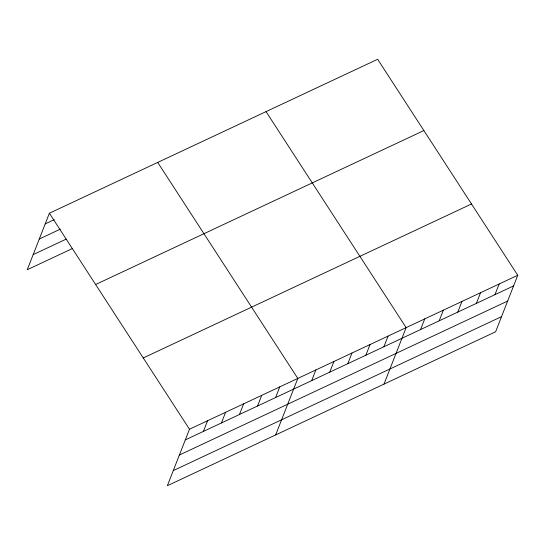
<?xml version="1.0" encoding="UTF-8"?>
<svg xmlns="http://www.w3.org/2000/svg" width="545" height="545" viewBox="0 0 545 545"><rect width="100%" height="100%" fill="white"/><g stroke="black" fill="none" stroke-linecap="round" stroke-linejoin="round"><path stroke-width="0.82" d="M517.75 275.273L189.49 429.228L167.349 485.724L495.609 331.769L517.75 275.273L377.651 59.276L49.391 213.231L27.25 269.727L72.383 248.561M203.367 431.422L207.55 420.76M221.42 422.961L225.603 412.293M239.473 414.493L243.656 403.825M257.533 406.025L261.709 395.357M275.586 397.557L279.762 386.889M275.675 434.917L297.815 378.421L157.716 162.43M311.692 380.621L315.868 369.953M329.745 372.153L333.928 361.492M347.799 363.685L351.981 353.024M365.858 355.217L370.035 344.556M383.912 346.749L388.088 336.088M384 384.109L406.141 327.62L266.042 111.623M420.563 329.555L424.746 318.893M439.168 320.835L443.344 310.166M457.766 312.108L461.949 301.446M476.371 303.381L480.547 292.72M494.969 294.661L499.152 284M45.208 223.893L54.241 219.662M39.281 239.023L60.345 229.138M33.177 254.604L66.279 239.078M95.627 284.51L423.881 130.555M143.26 357.949L471.514 203.994M185.314 439.89L513.574 285.934M179.387 455.02L507.647 301.058M173.283 470.601L501.536 316.645M49.391 213.231L189.49 429.228"/></g></svg>
